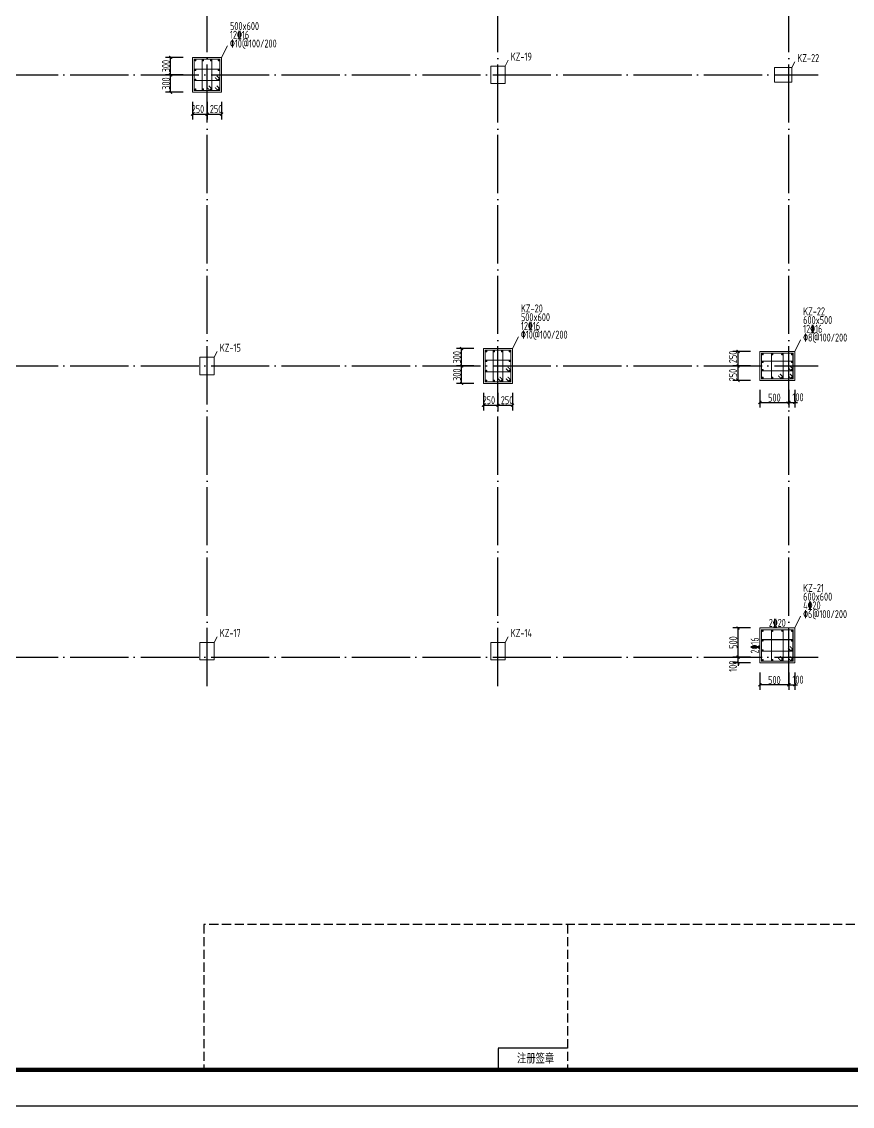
# Model space of a CAD drawing. Extents: x -2331248 to -1198620, y -977263 to -545844.
# Drawn here: x -1777170 to -1748621, y -676588 to -639331 of the extents above; entities that cross this region are included whole.
import ezdxf
from ezdxf.enums import TextEntityAlignment as Align

# ---------------------------------------------------------------- set-up
doc = ezdxf.new("R2010")
doc.units = 0
doc.header["$LTSCALE"] = 1000
doc.header["$MEASUREMENT"] = 0
for name, pattern in [('DASH', [0.35, 0.25, -0.1]), ('DOTE', [2.42, 2, -0.2, 0.02, -0.2]), ('线型5', [3050, 2400, -300, 50, -300])]:
    doc.linetypes.add(name, pattern=pattern)
doc.layers.get('0').update_dxf_attribs({"linetype": 'CONTINUOUS'})
doc.layers.get('DEFPOINTS').update_dxf_attribs({"linetype": 'CONTINUOUS'})
for name, color, linetype in [('DOTE', 1, 'DOTE'), ('PUB_TITLE', 4, 'CONTINUOUS'), ('t图框', 222, 'CONTINUOUS')]:
    doc.layers.add(name, color=color, linetype=linetype)
for name, color, linetype, lineweight in [('S_Cl', 2, 'CONTINUOUS', 9), ('S_ColumDimSect', 84, '线型5', 18), ('S_ColumFocus', 2, 'CONTINUOUS', 18), ('S_ColumLocal', 7, 'CONTINUOUS', 18), ('S_PColumHoopBar', 14, 'CONTINUOUS', 35), ('S_PColumMainBar', 14, 'CONTINUOUS', 25)]:
    doc.layers.add(name, color=color, linetype=linetype, lineweight=lineweight)
doc.styles.add('PkpmHz', font='Pkpmeng', dxfattribs={"width": 0.7, "bigfont": 'hztxt'})
doc.styles.add('TSSD_REIN', font='Tssdeng.shx', dxfattribs={"width": 0.7, "bigfont": 'hztxt.shx'})
doc.styles.add('房间名称', font='SIMPLEX', dxfattribs={"width": 0.7, "bigfont": '0HZTXT'})
doc.dimstyles.new('Pkpm_0.0100_2.00', dxfattribs={"dimtxt": 200, "dimasz": 100, "dimexe": 180, "dimexo": 0.0625, "dimgap": 25, "dimtad": 1, "dimdec": 0, "dimlfac": 0.5, "dimrnd": 5, "dimzin": 0, "dimdsep": 46, "dimtxsty": 'PkpmHz', "dimblk1": 'ARCHTICK', "dimblk2": 'ARCHTICK', "dimsah": 1, "dimcen": 0.09, "dimadec": 0, "dimazin": 0, "dimtfac": 1, "dimtdec": 0, "dimtmove": 2, "dimatfit": 1, "dimldrblk": 'ARCHTICK', "dimfxl": 1, "dimtolj": 1, "dimtzin": 0, "dimarcsym": 0})

# ---------------------------------------------------------------- blocks, each defined once
blk = doc.blocks.new('ASDDA')
at = {"layer": 't图框', "linetype": 'DASH'}
for p, q in [((-295866, 3065618), (-315866, 3065618)), ((-315866, 3065618), (-315866, 3061618)), ((-305866, 3065618), (-305866, 3061618))]:
    blk.add_line(p, q, dxfattribs=at)
at = {"layer": 't图框', "linetype": 'DASH', "ltscale": 0.01}
for p, q in [((-307773, 3062218), (-307773, 3061618)), ((-305866, 3062218), (-307773, 3062218))]:
    blk.add_line(p, q, dxfattribs=at)
at = {"layer": 't图框'}
blk.add_line((-315866, 3061618), (-273366, 3061618), dxfattribs=at)
at = {"style": '房间名称', "width": 0.7}
blk.add_text('注册签章', height=280, dxfattribs=at).set_placement((-307254, 3061794))
blk = doc.blocks.new('_ARCHTICK')
at = {"color": 0, "linetype": 'ByBlock', "const_width": 0.4}
blk.add_lwpolyline([(-0.5, -0.5), (0.5, 0.5)], dxfattribs=at)
blk = doc.blocks.new('*D850')
at = {"layer": 'DEFPOINTS', "color": 0}
for p in [(-1772050, -641157), (-1771300, -641157), (-1771300, -641757)]:
    blk.add_point(p, dxfattribs=at)
at = {"layer": 'S_ColumDimSect', "color": 0, "lineweight": -2}
for p, q in [((-1771625, -641157), (-1772230, -641157)), ((-1772050, -641757), (-1772050, -641157)), ((-1771625, -641757), (-1772230, -641757))]:
    blk.add_line(p, q, dxfattribs=at)
at = {"layer": 'S_ColumDimSect', "color": 0, "lineweight": -2, "xscale": 100, "yscale": 100, "zscale": 100}
for p, rotation in [((-1772050, -641157), 90), ((-1772050, -641757), 270)]:
    blk.add_blockref('_ARCHTICK', p, dxfattribs=dict(at, rotation=rotation))
at = {"layer": 'S_ColumDimSect', "color": 0, "insert": (-1772213, -641457), "char_height": 275, "attachment_point": 5, "rotation": 90, "style": 'PkpmHz'}
blk.add_mtext('\\A1;300', dxfattribs=at)
blk = doc.blocks.new('*D851')
at = {"layer": 'DEFPOINTS', "color": 0}
for p in [(-1772050, -640557), (-1771300, -640557), (-1771300, -641157)]:
    blk.add_point(p, dxfattribs=at)
at = {"layer": 'S_ColumDimSect', "color": 0, "lineweight": -2}
for p, q in [((-1771625, -640557), (-1772230, -640557)), ((-1772050, -641157), (-1772050, -640557)), ((-1771625, -641157), (-1772230, -641157))]:
    blk.add_line(p, q, dxfattribs=at)
at = {"layer": 'S_ColumDimSect', "color": 0, "lineweight": -2, "xscale": 100, "yscale": 100, "zscale": 100}
for p, rotation in [((-1772050, -640557), 90), ((-1772050, -641157), 270)]:
    blk.add_blockref('_ARCHTICK', p, dxfattribs=dict(at, rotation=rotation))
at = {"layer": 'S_ColumDimSect', "color": 0, "insert": (-1772213, -640857), "char_height": 275, "attachment_point": 5, "rotation": 90, "style": 'PkpmHz'}
blk.add_mtext('\\A1;300', dxfattribs=at)
blk = doc.blocks.new('*D852')
at = {"layer": 'DEFPOINTS', "color": 0}
for p in [(-1771300, -641757), (-1770800, -641757), (-1770800, -642507)]:
    blk.add_point(p, dxfattribs=at)
at = {"layer": 'S_ColumDimSect', "color": 0, "lineweight": -2}
for p, q in [((-1771300, -642082), (-1771300, -642687)), ((-1770800, -642082), (-1770800, -642687)), ((-1771300, -642507), (-1770800, -642507))]:
    blk.add_line(p, q, dxfattribs=at)
at = {"layer": 'S_ColumDimSect', "color": 0, "lineweight": -2, "xscale": 100, "yscale": 100, "zscale": 100, "rotation": 180}
blk.add_blockref('_ARCHTICK', (-1771300, -642507), dxfattribs=at)
at = {"layer": 'S_ColumDimSect', "color": 0, "lineweight": -2, "xscale": 100, "yscale": 100, "zscale": 100}
blk.add_blockref('_ARCHTICK', (-1770800, -642507), dxfattribs=at)
at = {"layer": 'S_ColumDimSect', "color": 0, "insert": (-1771113, -642332), "char_height": 275, "attachment_point": 5, "style": 'PkpmHz'}
blk.add_mtext('\\A1;250', dxfattribs=at)
blk = doc.blocks.new('*D853')
at = {"layer": 'DEFPOINTS', "color": 0}
for p in [(-1770800, -641757), (-1770300, -641757), (-1770300, -642507)]:
    blk.add_point(p, dxfattribs=at)
at = {"layer": 'S_ColumDimSect', "color": 0, "lineweight": -2}
for p, q in [((-1770800, -642082), (-1770800, -642687)), ((-1770300, -642082), (-1770300, -642687)), ((-1770800, -642507), (-1770300, -642507))]:
    blk.add_line(p, q, dxfattribs=at)
at = {"layer": 'S_ColumDimSect', "color": 0, "lineweight": -2, "xscale": 100, "yscale": 100, "zscale": 100, "rotation": 180}
blk.add_blockref('_ARCHTICK', (-1770800, -642507), dxfattribs=at)
at = {"layer": 'S_ColumDimSect', "color": 0, "lineweight": -2, "xscale": 100, "yscale": 100, "zscale": 100}
blk.add_blockref('_ARCHTICK', (-1770300, -642507), dxfattribs=at)
at = {"layer": 'S_ColumDimSect', "color": 0, "insert": (-1770488, -642332), "char_height": 275, "attachment_point": 5, "style": 'PkpmHz'}
blk.add_mtext('\\A1;250', dxfattribs=at)
blk = doc.blocks.new('*D854')
at = {"layer": 'DEFPOINTS', "color": 0}
for p in [(-1762050, -651157), (-1761300, -651157), (-1761300, -651757)]:
    blk.add_point(p, dxfattribs=at)
at = {"layer": 'S_ColumDimSect', "color": 0, "lineweight": -2}
for p, q in [((-1761625, -651157), (-1762230, -651157)), ((-1762050, -651757), (-1762050, -651157)), ((-1761625, -651757), (-1762230, -651757))]:
    blk.add_line(p, q, dxfattribs=at)
at = {"layer": 'S_ColumDimSect', "color": 0, "lineweight": -2, "xscale": 100, "yscale": 100, "zscale": 100}
for p, rotation in [((-1762050, -651157), 90), ((-1762050, -651757), 270)]:
    blk.add_blockref('_ARCHTICK', p, dxfattribs=dict(at, rotation=rotation))
at = {"layer": 'S_ColumDimSect', "color": 0, "insert": (-1762213, -651457), "char_height": 275, "attachment_point": 5, "rotation": 90, "style": 'PkpmHz'}
blk.add_mtext('\\A1;300', dxfattribs=at)
blk = doc.blocks.new('*D855')
at = {"layer": 'DEFPOINTS', "color": 0}
for p in [(-1762050, -650557), (-1761300, -650557), (-1761300, -651157)]:
    blk.add_point(p, dxfattribs=at)
at = {"layer": 'S_ColumDimSect', "color": 0, "lineweight": -2}
for p, q in [((-1761625, -650557), (-1762230, -650557)), ((-1762050, -651157), (-1762050, -650557)), ((-1761625, -651157), (-1762230, -651157))]:
    blk.add_line(p, q, dxfattribs=at)
at = {"layer": 'S_ColumDimSect', "color": 0, "lineweight": -2, "xscale": 100, "yscale": 100, "zscale": 100}
for p, rotation in [((-1762050, -650557), 90), ((-1762050, -651157), 270)]:
    blk.add_blockref('_ARCHTICK', p, dxfattribs=dict(at, rotation=rotation))
at = {"layer": 'S_ColumDimSect', "color": 0, "insert": (-1762213, -650857), "char_height": 275, "attachment_point": 5, "rotation": 90, "style": 'PkpmHz'}
blk.add_mtext('\\A1;300', dxfattribs=at)
blk = doc.blocks.new('*D856')
at = {"layer": 'DEFPOINTS', "color": 0}
for p in [(-1761300, -651757), (-1760800, -651757), (-1760800, -652507)]:
    blk.add_point(p, dxfattribs=at)
at = {"layer": 'S_ColumDimSect', "color": 0, "lineweight": -2}
for p, q in [((-1761300, -652082), (-1761300, -652687)), ((-1760800, -652082), (-1760800, -652687)), ((-1761300, -652507), (-1760800, -652507))]:
    blk.add_line(p, q, dxfattribs=at)
at = {"layer": 'S_ColumDimSect', "color": 0, "lineweight": -2, "xscale": 100, "yscale": 100, "zscale": 100, "rotation": 180}
blk.add_blockref('_ARCHTICK', (-1761300, -652507), dxfattribs=at)
at = {"layer": 'S_ColumDimSect', "color": 0, "lineweight": -2, "xscale": 100, "yscale": 100, "zscale": 100}
blk.add_blockref('_ARCHTICK', (-1760800, -652507), dxfattribs=at)
at = {"layer": 'S_ColumDimSect', "color": 0, "insert": (-1761113, -652332), "char_height": 275, "attachment_point": 5, "style": 'PkpmHz'}
blk.add_mtext('\\A1;250', dxfattribs=at)
blk = doc.blocks.new('*D857')
at = {"layer": 'DEFPOINTS', "color": 0}
for p in [(-1760800, -651757), (-1760300, -651757), (-1760300, -652507)]:
    blk.add_point(p, dxfattribs=at)
at = {"layer": 'S_ColumDimSect', "color": 0, "lineweight": -2}
for p, q in [((-1760800, -652082), (-1760800, -652687)), ((-1760300, -652082), (-1760300, -652687)), ((-1760800, -652507), (-1760300, -652507))]:
    blk.add_line(p, q, dxfattribs=at)
at = {"layer": 'S_ColumDimSect', "color": 0, "lineweight": -2, "xscale": 100, "yscale": 100, "zscale": 100, "rotation": 180}
blk.add_blockref('_ARCHTICK', (-1760800, -652507), dxfattribs=at)
at = {"layer": 'S_ColumDimSect', "color": 0, "lineweight": -2, "xscale": 100, "yscale": 100, "zscale": 100}
blk.add_blockref('_ARCHTICK', (-1760300, -652507), dxfattribs=at)
at = {"layer": 'S_ColumDimSect', "color": 0, "insert": (-1760488, -652332), "char_height": 275, "attachment_point": 5, "style": 'PkpmHz'}
blk.add_mtext('\\A1;250', dxfattribs=at)
blk = doc.blocks.new('*D858')
at = {"layer": 'DEFPOINTS', "color": 0}
for p in [(-1752550, -661157), (-1751800, -661157), (-1751800, -661357)]:
    blk.add_point(p, dxfattribs=at)
at = {"layer": 'S_ColumDimSect', "color": 0, "lineweight": -2}
for p, q in [((-1752125, -661157), (-1752730, -661157)), ((-1752550, -661157), (-1752550, -661057)), ((-1752550, -661357), (-1752550, -661157)), ((-1752125, -661357), (-1752730, -661357)), ((-1752550, -661357), (-1752550, -661457))]:
    blk.add_line(p, q, dxfattribs=at)
at = {"layer": 'S_ColumDimSect', "color": 0, "lineweight": -2, "xscale": 100, "yscale": 100, "zscale": 100}
for p, rotation in [((-1752550, -661157), 270), ((-1752550, -661357), 90)]:
    blk.add_blockref('_ARCHTICK', p, dxfattribs=dict(at, rotation=rotation))
at = {"layer": 'S_ColumDimSect', "color": 0, "insert": (-1752725, -661470), "char_height": 275, "attachment_point": 5, "rotation": 90, "style": 'PkpmHz'}
blk.add_mtext('\\A1;100', dxfattribs=at)
blk = doc.blocks.new('*D859')
at = {"layer": 'DEFPOINTS', "color": 0}
for p in [(-1752550, -660157), (-1751800, -660157), (-1751800, -661157)]:
    blk.add_point(p, dxfattribs=at)
at = {"layer": 'S_ColumDimSect', "color": 0, "lineweight": -2}
for p, q in [((-1752125, -660157), (-1752730, -660157)), ((-1752550, -661157), (-1752550, -660157)), ((-1752125, -661157), (-1752730, -661157))]:
    blk.add_line(p, q, dxfattribs=at)
at = {"layer": 'S_ColumDimSect', "color": 0, "lineweight": -2, "xscale": 100, "yscale": 100, "zscale": 100}
for p, rotation in [((-1752550, -660157), 90), ((-1752550, -661157), 270)]:
    blk.add_blockref('_ARCHTICK', p, dxfattribs=dict(at, rotation=rotation))
at = {"layer": 'S_ColumDimSect', "color": 0, "insert": (-1752713, -660657), "char_height": 275, "attachment_point": 5, "rotation": 90, "style": 'PkpmHz'}
blk.add_mtext('\\A1;500', dxfattribs=at)
blk = doc.blocks.new('*D860')
at = {"layer": 'DEFPOINTS', "color": 0}
for p in [(-1751800, -661357), (-1750800, -661357), (-1751800, -662107)]:
    blk.add_point(p, dxfattribs=at)
at = {"layer": 'S_ColumDimSect', "color": 0, "lineweight": -2}
for p, q in [((-1751800, -661682), (-1751800, -662287)), ((-1750800, -661682), (-1750800, -662287)), ((-1750800, -662107), (-1751800, -662107))]:
    blk.add_line(p, q, dxfattribs=at)
at = {"layer": 'S_ColumDimSect', "color": 0, "lineweight": -2, "xscale": 100, "yscale": 100, "zscale": 100}
for p, rotation in [((-1751800, -662107), 179.9999965029432), ((-1750800, -662107), 359.9999965029431)]:
    blk.add_blockref('_ARCHTICK', p, dxfattribs=dict(at, rotation=rotation))
at = {"layer": 'S_ColumDimSect', "color": 0, "insert": (-1751300, -661945), "char_height": 275, "attachment_point": 5, "rotation": 360, "style": 'PkpmHz'}
blk.add_mtext('\\A1;500', dxfattribs=at)
blk = doc.blocks.new('*D861')
at = {"layer": 'DEFPOINTS', "color": 0}
for p in [(-1750800, -661357), (-1750600, -661357), (-1750600, -662107)]:
    blk.add_point(p, dxfattribs=at)
at = {"layer": 'S_ColumDimSect', "color": 0, "lineweight": -2}
for p, q in [((-1750800, -661682), (-1750800, -662287)), ((-1750600, -661682), (-1750600, -662287)), ((-1750800, -662107), (-1750900, -662107)), ((-1750800, -662107), (-1750600, -662107)), ((-1750600, -662107), (-1750500, -662107))]:
    blk.add_line(p, q, dxfattribs=at)
at = {"layer": 'S_ColumDimSect', "color": 0, "lineweight": -2, "xscale": 100, "yscale": 100, "zscale": 100}
blk.add_blockref('_ARCHTICK', (-1750800, -662107), dxfattribs=at)
at = {"layer": 'S_ColumDimSect', "color": 0, "lineweight": -2, "xscale": 100, "yscale": 100, "zscale": 100, "rotation": 180}
blk.add_blockref('_ARCHTICK', (-1750600, -662107), dxfattribs=at)
at = {"layer": 'S_ColumDimSect', "color": 0, "insert": (-1750488, -661932), "char_height": 275, "attachment_point": 5, "style": 'PkpmHz'}
blk.add_mtext('\\A1;100', dxfattribs=at)
blk = doc.blocks.new('*D862')
at = {"layer": 'DEFPOINTS', "color": 0}
for p in [(-1752550, -651157), (-1751800, -651157), (-1751800, -651657)]:
    blk.add_point(p, dxfattribs=at)
at = {"layer": 'S_ColumDimSect', "color": 0, "lineweight": -2}
for p, q in [((-1752125, -651157), (-1752730, -651157)), ((-1752550, -651657), (-1752550, -651157)), ((-1752125, -651657), (-1752730, -651657))]:
    blk.add_line(p, q, dxfattribs=at)
at = {"layer": 'S_ColumDimSect', "color": 0, "lineweight": -2, "xscale": 100, "yscale": 100, "zscale": 100}
for p, rotation in [((-1752550, -651157), 90), ((-1752550, -651657), 270)]:
    blk.add_blockref('_ARCHTICK', p, dxfattribs=dict(at, rotation=rotation))
at = {"layer": 'S_ColumDimSect', "color": 0, "insert": (-1752725, -651470), "char_height": 275, "attachment_point": 5, "rotation": 90, "style": 'PkpmHz'}
blk.add_mtext('\\A1;250', dxfattribs=at)
blk = doc.blocks.new('*D863')
at = {"layer": 'DEFPOINTS', "color": 0}
for p in [(-1752550, -650657), (-1751800, -650657), (-1751800, -651157)]:
    blk.add_point(p, dxfattribs=at)
at = {"layer": 'S_ColumDimSect', "color": 0, "lineweight": -2}
for p, q in [((-1752125, -650657), (-1752730, -650657)), ((-1752550, -651157), (-1752550, -650657)), ((-1752125, -651157), (-1752730, -651157))]:
    blk.add_line(p, q, dxfattribs=at)
at = {"layer": 'S_ColumDimSect', "color": 0, "lineweight": -2, "xscale": 100, "yscale": 100, "zscale": 100}
for p, rotation in [((-1752550, -650657), 90), ((-1752550, -651157), 270)]:
    blk.add_blockref('_ARCHTICK', p, dxfattribs=dict(at, rotation=rotation))
at = {"layer": 'S_ColumDimSect', "color": 0, "insert": (-1752725, -650845), "char_height": 275, "attachment_point": 5, "rotation": 90, "style": 'PkpmHz'}
blk.add_mtext('\\A1;250', dxfattribs=at)
blk = doc.blocks.new('*D864')
at = {"layer": 'DEFPOINTS', "color": 0}
for p in [(-1751800, -651657), (-1750800, -651657), (-1750800, -652407)]:
    blk.add_point(p, dxfattribs=at)
at = {"layer": 'S_ColumDimSect', "color": 0, "lineweight": -2}
for p, q in [((-1751800, -651982), (-1751800, -652587)), ((-1750800, -651982), (-1750800, -652587)), ((-1751800, -652407), (-1750800, -652407))]:
    blk.add_line(p, q, dxfattribs=at)
at = {"layer": 'S_ColumDimSect', "color": 0, "lineweight": -2, "xscale": 100, "yscale": 100, "zscale": 100, "rotation": 180}
blk.add_blockref('_ARCHTICK', (-1751800, -652407), dxfattribs=at)
at = {"layer": 'S_ColumDimSect', "color": 0, "lineweight": -2, "xscale": 100, "yscale": 100, "zscale": 100}
blk.add_blockref('_ARCHTICK', (-1750800, -652407), dxfattribs=at)
at = {"layer": 'S_ColumDimSect', "color": 0, "insert": (-1751300, -652245), "char_height": 275, "attachment_point": 5, "style": 'PkpmHz'}
blk.add_mtext('\\A1;500', dxfattribs=at)
blk = doc.blocks.new('*D865')
at = {"layer": 'DEFPOINTS', "color": 0}
for p in [(-1750800, -651657), (-1750600, -651657), (-1750600, -652407)]:
    blk.add_point(p, dxfattribs=at)
at = {"layer": 'S_ColumDimSect', "color": 0, "lineweight": -2}
for p, q in [((-1750800, -651982), (-1750800, -652587)), ((-1750600, -651982), (-1750600, -652587)), ((-1750800, -652407), (-1750900, -652407)), ((-1750800, -652407), (-1750600, -652407)), ((-1750600, -652407), (-1750500, -652407))]:
    blk.add_line(p, q, dxfattribs=at)
at = {"layer": 'S_ColumDimSect', "color": 0, "lineweight": -2, "xscale": 100, "yscale": 100, "zscale": 100}
blk.add_blockref('_ARCHTICK', (-1750800, -652407), dxfattribs=at)
at = {"layer": 'S_ColumDimSect', "color": 0, "lineweight": -2, "xscale": 100, "yscale": 100, "zscale": 100, "rotation": 180}
blk.add_blockref('_ARCHTICK', (-1750600, -652407), dxfattribs=at)
at = {"layer": 'S_ColumDimSect', "color": 0, "insert": (-1750488, -652232), "char_height": 275, "attachment_point": 5, "style": 'PkpmHz'}
blk.add_mtext('\\A1;100', dxfattribs=at)

msp = doc.modelspace()

# ---------------------------------------------------------------- linework, layer by layer
at = {"layer": 'DOTE'}
for p, q in [((-1770800, -662157.2), (-1770800, -610157.2)), ((-1760800, -662157.2), (-1760800, -610157.2)), ((-1750800, -662157.2), (-1750800, -610157.2)), ((-1811800, -641157.2), (-1749800, -641157.2)), ((-1811800, -651157.2), (-1749800, -651157.2)), ((-1811800, -661157.2), (-1749800, -661157.2))]:
    msp.add_line(p, q, dxfattribs=at)
at = {"layer": 'PUB_TITLE'}
msp.add_lwpolyline([(-1821659.5, -676588.1), (-1821659.5, -602338.1), (-1716534.5, -602338.1), (-1716534.5, -676588.1)], close=True, dxfattribs=at)
at = {"layer": 'PUB_TITLE', "const_width": 150}
msp.add_lwpolyline([(-1818534.5, -603588.1), (-1717784.5, -603588.1), (-1717784.5, -675338.1), (-1818534.5, -675338.1)], close=True, dxfattribs=at)
at = {"layer": 'S_Cl', "ltscale": 1}
for points in [[(-1770300, -641757.2), (-1770300, -640557.2), (-1771300, -640557.2), (-1771300, -641757.2)], [(-1760550, -641457.2), (-1760550, -640857.2), (-1761050, -640857.2), (-1761050, -641457.2)], [(-1750700, -641407.2), (-1750700, -640907.2), (-1751300, -640907.2), (-1751300, -641407.2)], [(-1770550, -651457.2), (-1770550, -650857.2), (-1771050, -650857.2), (-1771050, -651457.2)], [(-1760300, -651757.2), (-1760300, -650557.2), (-1761300, -650557.2), (-1761300, -651757.2)], [(-1750600, -651657.2), (-1750600, -650657.2), (-1751800, -650657.2), (-1751800, -651657.2)], [(-1750600, -661357.2), (-1750600, -660157.2), (-1751800, -660157.2), (-1751800, -661357.2)], [(-1770550, -661257.2), (-1770550, -660657.2), (-1771050, -660657.2), (-1771050, -661257.2)], [(-1760550, -661257.2), (-1760550, -660657.2), (-1761050, -660657.2), (-1761050, -661257.2)]]:
    msp.add_lwpolyline(points, close=True, dxfattribs=at)
at = {"layer": 'S_ColumFocus'}
for p, q in [((-1770300, -640557.2), (-1770100, -640157.2)), ((-1760550, -640857.2), (-1760450, -640657.2)), ((-1750700, -640907.2), (-1750600, -640707.2)), ((-1760300, -650557.2), (-1760100, -650157.2)), ((-1750600, -650657.2), (-1750400, -650257.2)), ((-1770550, -650857.2), (-1770450, -650657.2)), ((-1750600, -660157.2), (-1750400, -659757.2)), ((-1770550, -660657.2), (-1770450, -660457.2)), ((-1760550, -660657.2), (-1760450, -660457.2))]:
    msp.add_line(p, q, dxfattribs=at)
at = {"layer": 'S_PColumHoopBar', "ltscale": 2, "const_width": 35}
for points in [[(-1770526.1, -641591.1), (-1770420, -641697.2), (-1770360, -641697.2), (-1770360, -641637.2), (-1770360, -641697.2), (-1770360, -640617.2), (-1771240, -640617.2), (-1771240, -641697.2), (-1770420, -641697.2), (-1770360, -641697.2), (-1770360, -641637.2), (-1770466.1, -641531.1)], [(-1770802.1, -641591.1), (-1770696, -641697.2), (-1770636, -641697.2), (-1770636, -641637.2), (-1770636, -641697.2), (-1770636, -640617.2), (-1770964, -640617.2), (-1770964, -641697.2), (-1770696, -641697.2), (-1770636, -641697.2), (-1770636, -641637.2), (-1770742.1, -641531.1)], [(-1770526.1, -641248.5), (-1770420, -641354.5), (-1770360, -641354.5), (-1770360, -641294.5), (-1770360, -641354.5), (-1770360, -640959.9), (-1771240, -640959.9), (-1771240, -641354.5), (-1770420, -641354.5), (-1770360, -641354.5), (-1770360, -641294.5), (-1770466.1, -641188.5)], [(-1760526.1, -651591.1), (-1760420, -651697.2), (-1760360, -651697.2), (-1760360, -651637.2), (-1760360, -651697.2), (-1760360, -650617.2), (-1761240, -650617.2), (-1761240, -651697.2), (-1760420, -651697.2), (-1760360, -651697.2), (-1760360, -651637.2), (-1760466.1, -651531.1)], [(-1760802.1, -651591.1), (-1760696, -651697.2), (-1760636, -651697.2), (-1760636, -651637.2), (-1760636, -651697.2), (-1760636, -650617.2), (-1760964, -650617.2), (-1760964, -651697.2), (-1760696, -651697.2), (-1760636, -651697.2), (-1760636, -651637.2), (-1760742.1, -651531.1)], [(-1750826.1, -651491.1), (-1750720, -651597.2), (-1750660, -651597.2), (-1750660, -651537.2), (-1750660, -651597.2), (-1750660, -650717.2), (-1751740, -650717.2), (-1751740, -651597.2), (-1750720, -651597.2), (-1750660, -651597.2), (-1750660, -651537.2), (-1750766.1, -651431.1)], [(-1751168.7, -651491.1), (-1751062.7, -651597.2), (-1751002.7, -651597.2), (-1751002.7, -651537.2), (-1751002.7, -651597.2), (-1751002.7, -650717.2), (-1751397.3, -650717.2), (-1751397.3, -651597.2), (-1751062.7, -651597.2), (-1751002.7, -651597.2), (-1751002.7, -651537.2), (-1751108.7, -651431.1)], [(-1760526.1, -651248.5), (-1760420, -651354.5), (-1760360, -651354.5), (-1760360, -651294.5), (-1760360, -651354.5), (-1760360, -650959.9), (-1761240, -650959.9), (-1761240, -651354.5), (-1760420, -651354.5), (-1760360, -651354.5), (-1760360, -651294.5), (-1760466.1, -651188.5)], [(-1750826.1, -651215.1), (-1750720, -651321.2), (-1750660, -651321.2), (-1750660, -651261.2), (-1750660, -651321.2), (-1750660, -650993.2), (-1751740, -650993.2), (-1751740, -651321.2), (-1750720, -651321.2), (-1750660, -651321.2), (-1750660, -651261.2), (-1750766.1, -651155.1)], [(-1750826.1, -661191.1), (-1750720, -661297.2), (-1750660, -661297.2), (-1750660, -661237.2), (-1750660, -661297.2), (-1750660, -660217.2), (-1751740, -660217.2), (-1751740, -661297.2), (-1750720, -661297.2), (-1750660, -661297.2), (-1750660, -661237.2), (-1750766.1, -661131.1)], [(-1750826.1, -660849.8), (-1750720, -660955.9), (-1750660, -660955.9), (-1750660, -660895.9), (-1750660, -660955.9), (-1750660, -660558.5), (-1751740, -660558.5), (-1751740, -660955.9), (-1750720, -660955.9), (-1750660, -660955.9), (-1750660, -660895.9), (-1750766.1, -660789.8)], [(-1751167.4, -661191.1), (-1751061.3, -661297.2), (-1751001.3, -661297.2), (-1751001.3, -661237.2), (-1751001.3, -661297.2), (-1751001.3, -660217.2), (-1751398.7, -660217.2), (-1751398.7, -661297.2), (-1751061.3, -661297.2), (-1751001.3, -661297.2), (-1751001.3, -661237.2), (-1751107.4, -661131.1)]]:
    msp.add_lwpolyline(points, dxfattribs=at)
at = {"layer": 'S_PColumMainBar', "ltscale": 2, "const_width": 35}
for points in [[(-1771183.5, -640656.2, 1), (-1771218.5, -640656.2, 1)], [(-1770916.2, -640656.2, 1), (-1770951.2, -640656.2, 1)], [(-1770648.8, -640656.2, 1), (-1770683.8, -640656.2, 1)], [(-1770381.5, -640656.2, 1), (-1770416.5, -640656.2, 1)], [(-1771183.5, -640990.2, 1), (-1771218.5, -640990.2, 1)], [(-1770381.5, -640990.2, 1), (-1770416.5, -640990.2, 1)], [(-1771183.5, -641324.2, 1), (-1771218.5, -641324.2, 1)], [(-1770381.5, -641324.2, 1), (-1770416.5, -641324.2, 1)], [(-1771183.5, -641658.2, 1), (-1771218.5, -641658.2, 1)], [(-1770916.2, -641658.2, 1), (-1770951.2, -641658.2, 1)], [(-1770648.8, -641658.2, 1), (-1770683.8, -641658.2, 1)], [(-1770381.5, -641658.2, 1), (-1770416.5, -641658.2, 1)], [(-1761183.5, -650656.2, 1), (-1761218.5, -650656.2, 1)], [(-1760916.2, -650656.2, 1), (-1760951.2, -650656.2, 1)], [(-1760648.8, -650656.2, 1), (-1760683.8, -650656.2, 1)], [(-1760381.5, -650656.2, 1), (-1760416.5, -650656.2, 1)], [(-1751683.5, -650756.2, 1), (-1751718.5, -650756.2, 1)], [(-1751349.5, -650756.2, 1), (-1751384.5, -650756.2, 1)], [(-1751015.5, -650756.2, 1), (-1751050.5, -650756.2, 1)], [(-1750681.5, -650756.2, 1), (-1750716.5, -650756.2, 1)], [(-1761183.5, -650990.2, 1), (-1761218.5, -650990.2, 1)], [(-1760381.5, -650990.2, 1), (-1760416.5, -650990.2, 1)], [(-1751683.5, -651023.5, 1), (-1751718.5, -651023.5, 1)], [(-1750681.5, -651023.5, 1), (-1750716.5, -651023.5, 1)], [(-1761183.5, -651324.2, 1), (-1761218.5, -651324.2, 1)], [(-1761183.5, -651658.2, 1), (-1761218.5, -651658.2, 1)], [(-1760916.2, -651658.2, 1), (-1760951.2, -651658.2, 1)], [(-1760648.8, -651658.2, 1), (-1760683.8, -651658.2, 1)], [(-1760381.5, -651324.2, 1), (-1760416.5, -651324.2, 1)], [(-1760381.5, -651658.2, 1), (-1760416.5, -651658.2, 1)], [(-1751683.5, -651290.9, 1), (-1751718.5, -651290.9, 1)], [(-1751683.5, -651558.2, 1), (-1751718.5, -651558.2, 1)], [(-1751349.5, -651558.2, 1), (-1751384.5, -651558.2, 1)], [(-1751015.5, -651558.2, 1), (-1751050.5, -651558.2, 1)], [(-1750681.5, -651290.9, 1), (-1750716.5, -651290.9, 1)], [(-1750681.5, -651558.2, 1), (-1750716.5, -651558.2, 1)], [(-1751683.5, -660256.2, 1), (-1751718.5, -660256.2, 1)], [(-1751683.5, -660590.2, 1), (-1751718.5, -660590.2, 1)], [(-1751349.5, -660256.2, 1), (-1751384.5, -660256.2, 1)], [(-1751015.5, -660256.2, 1), (-1751050.5, -660256.2, 1)], [(-1750681.5, -660256.2, 1), (-1750716.5, -660256.2, 1)], [(-1750681.5, -660590.2, 1), (-1750716.5, -660590.2, 1)], [(-1751683.5, -660924.2, 1), (-1751718.5, -660924.2, 1)], [(-1750681.5, -660924.2, 1), (-1750716.5, -660924.2, 1)], [(-1751683.5, -661258.2, 1), (-1751718.5, -661258.2, 1)], [(-1751349.5, -661258.2, 1), (-1751384.5, -661258.2, 1)], [(-1751015.5, -661258.2, 1), (-1751050.5, -661258.2, 1)], [(-1750681.5, -661258.2, 1), (-1750716.5, -661258.2, 1)]]:
    msp.add_lwpolyline(points, format="xyb", close=True, dxfattribs=at)

# ---------------------------------------------------------------- block references
at = {"lineweight": -3, "xscale": 1.250016957928892, "yscale": 1.250016958278138, "zscale": 1.250016957604765}
msp.add_blockref('ASDDA', (-1376072.9, -4502413.1), dxfattribs=at)

# ---------------------------------------------------------------- texts
at = {"layer": 'S_ColumFocus', "style": 'TSSD_REIN', "width": 0.7}
for s, p in [('12%%13216', (-1770010.6, -639918.4)), ('500x600', (-1770010.6, -639618.4)), ('%%13010@100/200', (-1770010.6, -640218.4)), ('KZ-19', (-1760360.6, -640668.4)), ('KZ-22', (-1750510.6, -640718.4)), ('500x600', (-1760010.6, -649618.4)), ('KZ-20', (-1760010.6, -649318.4)), ('KZ-22', (-1750310.6, -649418.4)), ('12%%13216', (-1760010.6, -649918.4)), ('12%%13216', (-1750310.6, -650018.4)), ('600x500', (-1750310.6, -649718.4)), ('%%13010@100/200', (-1760010.6, -650218.4)), ('%%1308@100/200', (-1750310.6, -650318.4)), ('KZ-15', (-1770360.6, -650668.4)), ('KZ-21', (-1750310.6, -658918.4)), ('600x600', (-1750310.6, -659218.4)), ('4%%13220', (-1750310.6, -659518.4)), ('%%1306@100/200', (-1750310.6, -659818.4)), ('KZ-17', (-1770360.6, -660468.4)), ('KZ-14', (-1760360.6, -660468.4))]:
    msp.add_text(s, height=275, dxfattribs=at).set_placement(p)
at = {"layer": 'S_ColumLocal', "style": 'TSSD_REIN', "width": 0.7}
for s, rotation, p in [('2%%13220', 0, (-1751200, -660118.4)), ('2%%13216', 90, (-1751838.8, -660757.2))]:
    msp.add_text(s, height=275, rotation=rotation, dxfattribs=at).set_placement(p, align=Align.CENTER)

# ---------------------------------------------------------------- dimensions: what is measured, and where the dimension line sits
at = {"layer": 'S_ColumDimSect'}
for p1, p2, distance, picture, middle in [((-1771300, -641157.2), (-1771300, -640557.2), 750, '*D851', (-1772212.5, -640857.2)), ((-1771300, -641757.2), (-1771300, -641157.2), 750, '*D850', (-1772212.5, -641457.2)), ((-1761300, -651157.2), (-1761300, -650557.2), 750, '*D855', (-1762212.5, -650857.2)), ((-1761300, -651757.2), (-1761300, -651157.2), 750, '*D854', (-1762212.5, -651457.2)), ((-1751800, -651657.2), (-1750800, -651657.2), -750, '*D864', (-1751300, -652244.7)), ((-1751800, -661157.2), (-1751800, -660157.2), 750, '*D859', (-1752712.5, -660657.2)), ((-1750800, -661357.2), (-1751800, -661357.2), 750, '*D860', (-1751300, -661944.7))]:
    dim = msp.add_aligned_dim(p1=p1, p2=p2, distance=distance, dimstyle='Pkpm_0.0100_2.00', override={"dimtxt": 275, "dimexo": 325}, dxfattribs=at)
    dim.commit()
    dim.dimension.update_dxf_attribs({"geometry": picture, "text_midpoint": middle})
for base, p1, p2, angle, picture, middle in [((-1770800, -642507.2), (-1771300, -641757.2), (-1770800, -641757.2), 0, '*D852', (-1771112.5, -642332.2)), ((-1770300, -642507.2), (-1770800, -641757.2), (-1770300, -641757.2), 0, '*D853', (-1770487.5, -642332.2)), ((-1752550, -650657.2), (-1751800, -651157.2), (-1751800, -650657.2), 90, '*D863', (-1752725, -650844.7)), ((-1752550, -651157.2), (-1751800, -651657.2), (-1751800, -651157.2), 90, '*D862', (-1752725, -651469.7)), ((-1760800, -652507.2), (-1761300, -651757.2), (-1760800, -651757.2), 0, '*D856', (-1761112.5, -652332.2)), ((-1760300, -652507.2), (-1760800, -651757.2), (-1760300, -651757.2), 0, '*D857', (-1760487.5, -652332.2)), ((-1750600, -652407.2), (-1750800, -651657.2), (-1750600, -651657.2), 0, '*D865', (-1750487.5, -652232.2)), ((-1752550, -661157.2), (-1751800, -661357.2), (-1751800, -661157.2), 90, '*D858', (-1752725, -661469.7)), ((-1750600, -662107.2), (-1750800, -661357.2), (-1750600, -661357.2), 0, '*D861', (-1750487.5, -661932.2))]:
    dim = msp.add_linear_dim(base=base, p1=p1, p2=p2, angle=angle, dimstyle='Pkpm_0.0100_2.00', override={"dimtxt": 275, "dimexo": 325}, dxfattribs=at)
    dim.commit()
    dim.dimension.update_dxf_attribs({"geometry": picture, "text_midpoint": middle, "dimtype": 161})

doc.saveas('drawing.dxf')
